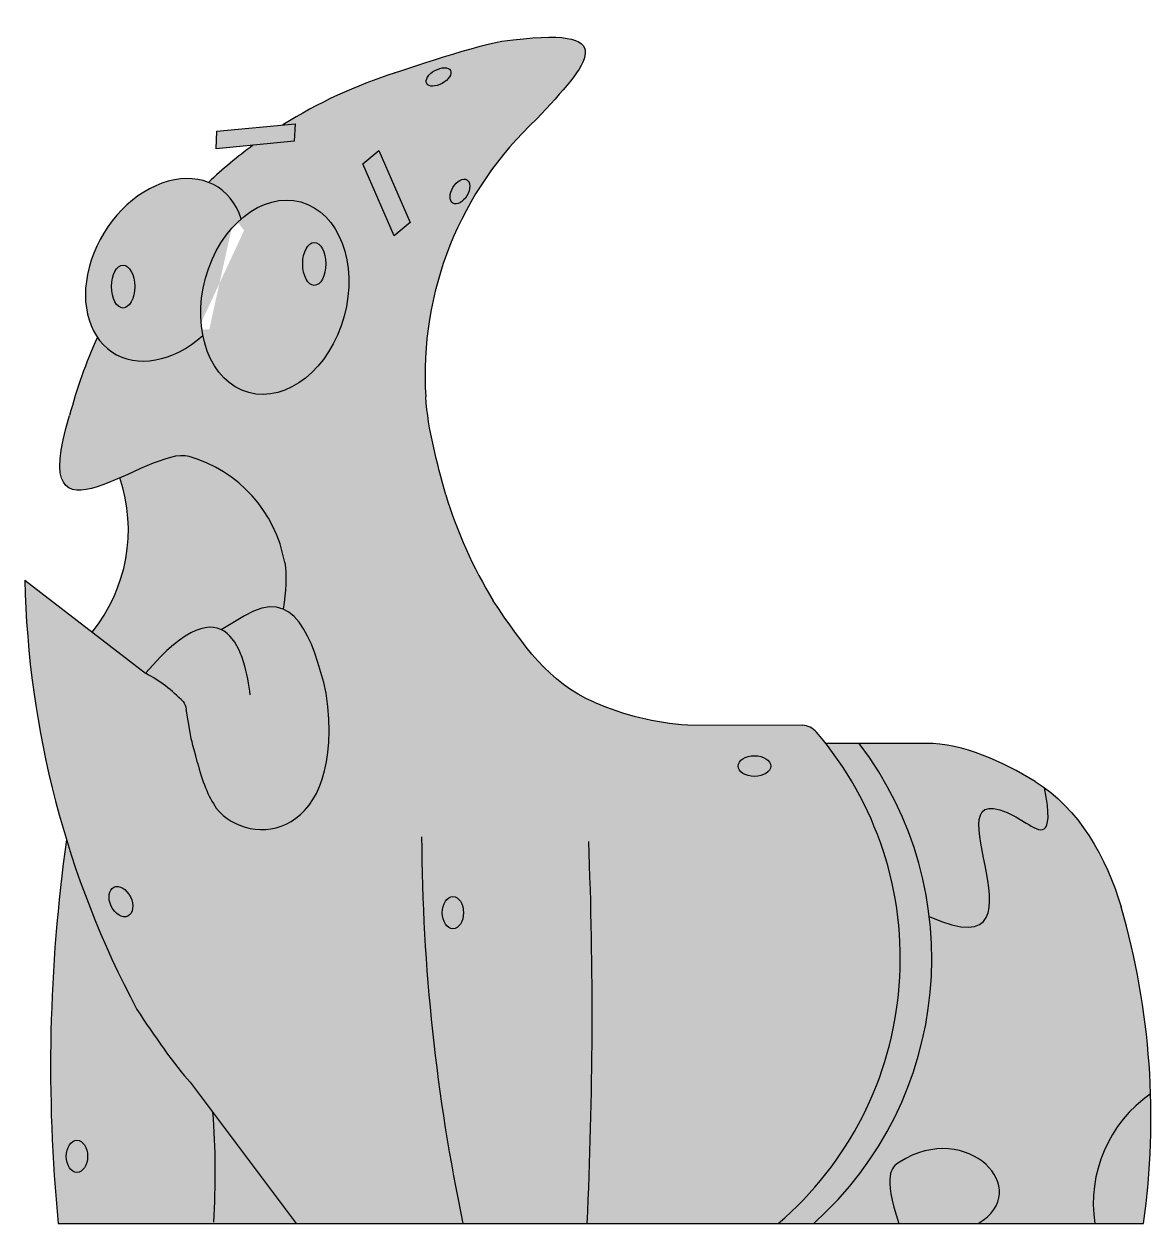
# Model space of a CAD drawing. Header units: millimetres. Extents: x -4203 to 2199, y -1588 to 1577.
# Drawn here: x -4203 to -1268, y -1588 to 1537 of the extents above; entities that cross this region are included whole.
import ezdxf

# ---------------------------------------------------------------- set-up
doc = ezdxf.new("R2010")
doc.units = ezdxf.units.MM
doc.layers.get('0').update_dxf_attribs({"lineweight": 30})

msp = doc.modelspace()

# ---------------------------------------------------------------- hatches: boundary and pattern name
h = msp.add_hatch(color=11)
h.dxf.hatch_style = 1
edge = h.paths.add_edge_path()
edge.add_spline(control_points=[(-2139.174466708067, -306.9158083857401), (-2147.985994636895, -296.6411251701634), (-2162.203560524986, -289.2973914231723), (-2175.739078966426, -289.2540308142544)], knot_values=[0, 0, 0, 0, 40.60676368031275, 40.60676368031275, 40.60676368031275, 40.60676368031275], degree=3, periodic=0)
edge.add_line((-2175.739078966427, -289.2540308142543), (-2474.98367795451, -288.2954101242782))
edge.add_arc((-2423.235412582515, 454.7402358261165), 744.8354543937412, 246.6810842492959, 266.01610308095485, ccw=False)
edge.add_spline(control_points=[(-2718.077558058884, -229.2538894211859), (-2836.540633982771, -178.1892586357966), (-2903.417961848191, -79.98607414751314), (-2980.758471382138, 34.99450978925597)], knot_values=[0, 0, 0, 0, 387.0011264471599, 387.0011264471599, 387.0011264471599, 387.0011264471599], degree=3, periodic=0)
edge.add_arc((-1965.499172964542, 656.6920614064607), 1190.486996447344, 196.8761762613477, 211.4813636929831, ccw=False)
edge.add_spline(control_points=[(-3104.717104156174, 311.0885400678118), (-3126.859901978072, 394.8263628673774), (-3151.175019415305, 479.2480863258947), (-3156.672037752651, 565.6894494108888)], knot_values=[0, 0, 0, 0, 259.8479135250772, 259.8479135250772, 259.8479135250772, 259.8479135250772], degree=3, periodic=0)
edge.add_arc((-2250.158254733396, 623.3368847412896), 908.3449045401492, 132.835682381019, 183.6386795159836, ccw=False)
edge.add_spline(control_points=[(-2867.740248652691, 1289.432183021289), (-2733.474515463981, 1433.757021266983), (-2634.739400146322, 1536.764370909264), (-2958.19560075066, 1491.798342784344)], knot_values=[9.263683984206807, 9.263683984206807, 9.263683984206807, 9.263683984206807, 218.1902248180658, 218.1902248180658, 218.1902248180658, 218.1902248180658], degree=3, periodic=0)
edge.add_spline(control_points=[(-2958.19560075066, 1491.798342784344), (-3038.786226593149, 1477.759710527906), (-3253.912195831386, 1405.200403463791), (-3236.299253711516, 1409.606818234728)], knot_values=[28.6832457793609, 28.6832457793609, 28.6832457793609, 28.6832457793609, 272.7801644985942, 272.7801644985942, 272.7801644985942, 272.7801644985942], degree=3, periodic=0)
edge.add_arc((-2850.949852530332, 194.2904599798726), 1274.946277939797, 107.5926468923383, 122.1326201746493)
edge.add_line((-3529.069279453312, 1273.939502244159), (-3496.871435042763, 1277.022172674286))
edge.add_line((-3496.871435042763, 1277.022172674286), (-3499.095653174884, 1231.357548807284))
edge.add_line((-3499.095653174884, 1231.357548807284), (-3606.763573231255, 1221.049258935484))
edge.add_arc((-2850.949852530332, 194.2904599798715), 1274.946277939798, 126.3573841818677, 133.1466657099305)
edge.add_ellipse((-3835.012080563567, 896.7535115662702), major_axis=(-135.3345668044946, -216.1317921948695), ratio=0.7312086637384768, start_angle=-211.42146097588613, end_angle=-172.04707459209908, ccw=False)
edge.add_ellipse((-3549.97370258896, 825.2807809652965), major_axis=(-67.73269603863329, -248.1927209673298), ratio=0.7281594263499638, start_angle=-55.580257803328095, end_angle=227.3922276604341, ccw=False)
edge.add_ellipse((-3835.012080563567, 896.7535115662702), major_axis=(-135.3345668044946, -216.1317921948695), ratio=0.7312086637384768, start_angle=-17.715937048256706, end_angle=68.5715025496221, ccw=False)
edge.add_arc((-2850.949852530332, 194.2904599798776), 1274.946277939796, 155.5996242001752, 165.3006519251332)
edge.add_spline(control_points=[(-4084.167954799668, 517.8041750952596), (-4157.582438685316, 280.9356198369658), (-4061.967529609377, 307.2352279694676), (-3953.253665148591, 354.9298532249276)], knot_values=[125.8258903919103, 125.8258903919103, 125.8258903919103, 125.8258903919103, 328.9061140293907, 328.9061140293907, 328.9061140293907, 328.9061140293907], degree=3, periodic=0)
edge.add_spline(control_points=[(-3953.253665148591, 354.9298532249276), (-3885.895955231242, 384.4808286088702), (-3813.509710958898, 422.2450985241413), (-3773.183326985483, 410.7163928360897)], knot_values=[0, 0, 0, 0, 125.8258903919102, 125.8258903919102, 125.8258903919102, 125.8258903919102], degree=3, periodic=0)
edge.add_arc((-3869.6354411145, 73.33550250374935), 350.8972434793405, 10.074703095790198, 74.045564910574, ccw=False)
edge.add_spline(control_points=[(-3524.148853846801, 134.7186720172072), (-3518.229703045684, 101.4035593241083), (-3520.200244770238, 58.64861543005305), (-3528.167293547242, 13.36767187554544)], knot_values=[0, 0, 0, 0, 101.5105793483715, 101.5105793483715, 101.5105793483715, 101.5105793483715], degree=3, periodic=0)
edge.add_spline(control_points=[(-3528.167293547242, 13.36767187554554), (-3469.806624918447, -10.77900560135103), (-3440.432537934866, -105.5369508925988), (-3415.691865210494, -205.1823952892155)], knot_values=[0, 0, 0, 0, 263.3855441700679, 263.3855441700679, 263.3855441700679, 263.3855441700679], degree=3, periodic=0)
edge.add_spline(control_points=[(-3415.691865210494, -205.1823952892155), (-3363.40256749485, -589.2426003906712), (-3616.290730340777, -612.4561927528284), (-3702.216925899752, -505.2320138983828)], knot_values=[0, 0, 0, 0, 383.7590947895095, 383.7590947895095, 383.7590947895095, 383.7590947895095], degree=3, periodic=0)
edge.add_ellipse((-3607.019162922486, -252.5370371050158), major_axis=(0, 315.4066407294868), ratio=0.5043587598519856, start_angle=115.1413809541497, end_angle=143.2421686194896, ccw=False)
edge.add_spline(control_points=[(-3751.026554334575, -386.5386033077684), (-3765.331045701155, -332.8934794749029), (-3768.596853778021, -320.6461388689432), (-3770.682205553596, -308.1795536464246)], knot_values=[0, 0, 0, 0, 37.91938755101327, 37.91938755101327, 37.91938755101327, 37.91938755101327], degree=3, periodic=0)
edge.add_line((-3770.682205553597, -308.1795536464227), (-3780.918290980454, -246.9865056371934))
edge.add_spline(control_points=[(-3780.918290980455, -246.9865056371905), (-3782.065399820491, -240.1288951940457), (-3783.80562559424, -232.6256771700466), (-3788.606646268096, -227.5964744330287)], knot_values=[0, 0, 0, 0, 20.85867007091703, 20.85867007091703, 20.85867007091703, 20.85867007091703], degree=3, periodic=0)
edge.add_arc((-4061.778499724227, -488.3741333460315), 377.6610238147492, 43.67027215164719, 62.36837999635843)
edge.add_spline(control_points=[(-3886.624968000379, -153.7861938839714), (-3886.627350024535, -153.7890066914894), (-3886.629732069296, -153.7918195563693), (-3886.632114134661, -153.7946324786117)], knot_values=[382.3979263336934, 382.3979263336934, 382.3979263336934, 382.3979263336934, 382.4021900496822, 382.4021900496822, 382.4021900496822, 382.4021900496822], degree=3, periodic=0)
edge.add_line((-3886.632114134662, -153.7946324786124), (-4200.828616786017, 88.84867023956679))
edge.add_arc((-1715.673730130655, 140.6567581670802), 2485.694850266567, 181.194273601382, 208.0633588208722)
edge.add_spline(control_points=[(-3909.120221998229, -1028.732559363898), (-3866.315508990054, -1094.497754069102), (-3808.893694718054, -1176.477078374603), (-3770.198166905608, -1218.775715572621)], knot_values=[0, 0, 0, 0, 235.4054770240711, 235.4054770240711, 235.4054770240711, 235.4054770240711], degree=3, periodic=0)
edge.add_line((-3770.198166905608, -1218.775715572621), (-3710.912621263346, -1295.797587373545))
edge.add_arc((-5753.253980991392, -1452.47789137435), 2048.342487797777, -3.748253856858014, 4.3869115606871105, ccw=False)
edge.add_line((-3709.293069840887, -1586.383608229096), (-2238.542446487838, -1586.383608229096))
edge.add_arc((-2827.317671178083, -897.0647149747418), 906.5411197548943, 310.5019835101893, 400.6162605552427)
edge = h.paths.add_edge_path(flags=16)
edge.add_ellipse((-3086.120598243418, -777.0398077788304), major_axis=(0, 41.81203388952963), ratio=0.6634663858924893, start_angle=0, end_angle=360)
edge = h.paths.add_edge_path(flags=16)
edge.add_ellipse((-3950.783687795417, -748.2007306366972), major_axis=(-18.16895677851459, 37.65813574195677), ratio=0.6634663858924893, start_angle=0, end_angle=360)
edge = h.paths.add_edge_path(flags=16)
edge.add_ellipse((-2300.72936672817, -395.4038447517851), major_axis=(42.55461152639327, 0), ratio=0.6315785476884824, start_angle=0, end_angle=360)
h.paths.add_polyline_path([(-3239.221387473431, 985.4545419208318), (-3321.005403644179, 1173.084966624227), (-3278.953112746932, 1207.273490977325), (-3197.169096576184, 1019.643066273931)], flags=16)
edge = h.paths.add_edge_path(flags=16)
edge.add_ellipse((-3067.708628926317, 1100.468604572736), major_axis=(18.27521287217472, 30.28638484512819), ratio=0.5993197629736751, start_angle=0, end_angle=360)
edge = h.paths.add_edge_path(flags=16)
edge.add_ellipse((-3123.419114035629, 1398.83270835747), major_axis=(30.76762100579987, 17.10331665639766), ratio=0.5450160071013181, start_angle=0, end_angle=360)
at = {"true_color": 0xfb8884}
h = msp.add_hatch(color=11, dxfattribs=at)
h.dxf.hatch_style = 1
edge = h.paths.add_edge_path()
edge.add_spline(control_points=[(-2139.174466708067, -306.9158083857401), (-2147.985994636895, -296.6411251701634), (-2162.203560524986, -289.2973914231723), (-2175.739078966426, -289.2540308142544)], knot_values=[0, 0, 0, 0, 40.60676368031275, 40.60676368031275, 40.60676368031275, 40.60676368031275], degree=3, periodic=0)
edge.add_line((-2175.739078966426, -289.2540308142544), (-2474.983677954509, -288.2954101242782))
edge.add_arc((-2423.235412582515, 454.7402358261168), 744.8354543937411, 246.6810842492969, 266.01610308095496, ccw=False)
edge.add_spline(control_points=[(-2718.077558058884, -229.2538894211859), (-2836.540633982771, -178.1892586357966), (-2903.417961848191, -79.98607414751314), (-2980.758471382138, 34.99450978925597)], knot_values=[0, 0, 0, 0, 387.0011264471599, 387.0011264471599, 387.0011264471599, 387.0011264471599], degree=3, periodic=0)
edge.add_arc((-1965.499172964542, 656.6920614064618), 1190.486996447344, 196.8761762613481, 211.4813636929828, ccw=False)
edge.add_spline(control_points=[(-3104.717104156174, 311.0885400678118), (-3126.859901978072, 394.8263628673774), (-3151.175019415305, 479.2480863258947), (-3156.672037752651, 565.6894494108888)], knot_values=[0, 0, 0, 0, 259.8479135250772, 259.8479135250772, 259.8479135250772, 259.8479135250772], degree=3, periodic=0)
edge.add_arc((-2250.158254733396, 623.3368847412894), 908.3449045401495, 132.8356823810186, 183.6386795159835, ccw=False)
edge.add_spline(control_points=[(-2867.740248652691, 1289.432183021289), (-2733.474515463981, 1433.757021266983), (-2634.739400146322, 1536.764370909264), (-2958.19560075066, 1491.798342784344)], knot_values=[9.263683984206807, 9.263683984206807, 9.263683984206807, 9.263683984206807, 218.1902248180658, 218.1902248180658, 218.1902248180658, 218.1902248180658], degree=3, periodic=0)
edge.add_spline(control_points=[(-2958.19560075066, 1491.798342784344), (-3038.786226593149, 1477.759710527906), (-3253.912195831386, 1405.200403463791), (-3236.299253711516, 1409.606818234728)], knot_values=[28.6832457793609, 28.6832457793609, 28.6832457793609, 28.6832457793609, 272.7801644985942, 272.7801644985942, 272.7801644985942, 272.7801644985942], degree=3, periodic=0)
edge.add_arc((-2850.949852530334, 194.2904599798717), 1274.946277939797, 107.5926468923381, 122.1326201746492)
edge.add_line((-3529.069279453312, 1273.939502244159), (-3496.871435042763, 1277.022172674287))
edge.add_line((-3496.871435042763, 1277.022172674287), (-3499.095653174884, 1231.357548807284))
edge.add_line((-3499.095653174884, 1231.357548807284), (-3606.763573231256, 1221.049258935484))
edge.add_arc((-2850.949852530331, 194.290459979872), 1274.946277939798, 126.3573841818678, 133.1466657099306)
edge.add_ellipse((-3835.012080563567, 896.7535115662702), major_axis=(-135.3345668044946, -216.1317921948695), ratio=0.7312086637384768, start_angle=-211.42146097588613, end_angle=-172.04707459209908, ccw=False)
edge.add_ellipse((-3549.97370258896, 825.2807809652965), major_axis=(-67.73269603863329, -248.1927209673298), ratio=0.7281594263499638, start_angle=-55.580257803328095, end_angle=227.3922276604341, ccw=False)
edge.add_ellipse((-3835.012080563567, 896.7535115662702), major_axis=(-135.3345668044946, -216.1317921948695), ratio=0.7312086637384768, start_angle=-17.715937048256706, end_angle=68.5715025496221, ccw=False)
edge.add_arc((-2850.949852530333, 194.2904599798758), 1274.946277939796, 155.5996242001751, 165.3006519251337)
edge.add_spline(control_points=[(-4084.167954799668, 517.8041750952596), (-4157.582438685316, 280.9356198369658), (-4061.967529609377, 307.2352279694676), (-3953.253665148591, 354.9298532249276)], knot_values=[125.8258903919103, 125.8258903919103, 125.8258903919103, 125.8258903919103, 328.9061140293907, 328.9061140293907, 328.9061140293907, 328.9061140293907], degree=3, periodic=0)
edge.add_spline(control_points=[(-3953.253665148591, 354.9298532249276), (-3885.895955231242, 384.4808286088702), (-3813.509710958898, 422.2450985241413), (-3773.183326985483, 410.7163928360897)], knot_values=[0, 0, 0, 0, 125.8258903919102, 125.8258903919102, 125.8258903919102, 125.8258903919102], degree=3, periodic=0)
edge.add_arc((-3869.6354411145, 73.33550250374918), 350.8972434793406, 10.07470309579088, 74.045564910574, ccw=False)
edge.add_spline(control_points=[(-3524.148853846801, 134.7186720172072), (-3518.229703045684, 101.4035593241083), (-3520.200244770238, 58.64861543005305), (-3528.167293547242, 13.36767187554544)], knot_values=[0, 0, 0, 0, 101.5105793483715, 101.5105793483715, 101.5105793483715, 101.5105793483715], degree=3, periodic=0)
edge.add_spline(control_points=[(-3528.167293547242, 13.36767187554554), (-3469.806624918447, -10.77900560135103), (-3440.432537934866, -105.5369508925988), (-3415.691865210494, -205.1823952892155)], knot_values=[0, 0, 0, 0, 263.3855441700679, 263.3855441700679, 263.3855441700679, 263.3855441700679], degree=3, periodic=0)
edge.add_spline(control_points=[(-3415.691865210494, -205.1823952892155), (-3363.40256749485, -589.2426003906712), (-3616.290730340777, -612.4561927528284), (-3702.216925899752, -505.2320138983828)], knot_values=[0, 0, 0, 0, 383.7590947895095, 383.7590947895095, 383.7590947895095, 383.7590947895095], degree=3, periodic=0)
edge.add_ellipse((-3607.019162922486, -252.5370371050158), major_axis=(0, 315.4066407294868), ratio=0.5043587598519856, start_angle=115.1413809541497, end_angle=143.2421686194896, ccw=False)
edge.add_spline(control_points=[(-3751.026554334575, -386.5386033077684), (-3765.331045701155, -332.8934794749029), (-3768.596853778021, -320.6461388689432), (-3770.682205553596, -308.1795536464246)], knot_values=[0, 0, 0, 0, 37.91938755101327, 37.91938755101327, 37.91938755101327, 37.91938755101327], degree=3, periodic=0)
edge.add_line((-3770.682205553599, -308.1795536464218), (-3780.918290980453, -246.9865056371879))
edge.add_spline(control_points=[(-3780.918290980455, -246.9865056371905), (-3782.065399820491, -240.1288951940457), (-3783.80562559424, -232.6256771700466), (-3788.606646268096, -227.5964744330287)], knot_values=[0, 0, 0, 0, 20.85867007091703, 20.85867007091703, 20.85867007091703, 20.85867007091703], degree=3, periodic=0)
edge.add_arc((-4061.778499724227, -488.3741333460317), 377.6610238147492, 43.67027215164725, 62.36837999635851)
edge.add_spline(control_points=[(-3886.624968000379, -153.7861938839714), (-3886.627350024535, -153.7890066914894), (-3886.629732069295, -153.7918195563693), (-3886.632114134661, -153.7946324786117)], knot_values=[382.3979263336934, 382.3979263336934, 382.3979263336934, 382.3979263336934, 382.4021900496822, 382.4021900496822, 382.4021900496822, 382.4021900496822], degree=3, periodic=0)
edge.add_line((-3886.632114134662, -153.7946324786126), (-4200.828616786017, 88.8486702395665))
edge.add_arc((-1715.673730130654, 140.6567581670802), 2485.694850266567, 181.194273601382, 208.0633588208722)
edge.add_spline(control_points=[(-3909.120221998229, -1028.732559363898), (-3866.315508990054, -1094.497754069102), (-3808.893694718054, -1176.477078374603), (-3770.198166905608, -1218.775715572621)], knot_values=[0, 0, 0, 0, 235.4054770240711, 235.4054770240711, 235.4054770240711, 235.4054770240711], degree=3, periodic=0)
edge.add_line((-3770.198166905609, -1218.77571557262), (-3710.912621263346, -1295.797587373546))
edge.add_arc((-5753.253980991392, -1452.477891374349), 2048.342487797777, -3.748253856858014, 4.3869115606871105, ccw=False)
edge.add_line((-3709.293069840887, -1586.383608229096), (-2238.542446487838, -1586.383608229096))
edge.add_arc((-2827.317671178083, -897.0647149747418), 906.5411197548942, 310.5019835101893, 400.6162605552431)
edge = h.paths.add_edge_path(flags=16)
edge.add_ellipse((-3086.120598243418, -777.0398077788304), major_axis=(0, 41.81203388952963), ratio=0.6634663858924893, start_angle=0, end_angle=360)
edge = h.paths.add_edge_path(flags=16)
edge.add_ellipse((-2300.72936672817, -395.4038447517851), major_axis=(42.55461152639327, 0), ratio=0.6315785476884824, start_angle=0, end_angle=360)
edge = h.paths.add_edge_path(flags=16)
edge.add_ellipse((-3950.783687795417, -748.2007306366972), major_axis=(-18.16895677851459, 37.65813574195677), ratio=0.6634663858924893, start_angle=0, end_angle=360)
h.paths.add_polyline_path([(-3239.221387473431, 985.4545419208318), (-3321.005403644179, 1173.084966624227), (-3278.953112746932, 1207.273490977325), (-3197.169096576184, 1019.643066273931)], flags=16)
edge = h.paths.add_edge_path(flags=16)
edge.add_ellipse((-3067.708628926317, 1100.468604572736), major_axis=(18.27521287217472, 30.28638484512819), ratio=0.5993197629736751, start_angle=0, end_angle=360)
edge = h.paths.add_edge_path(flags=16)
edge.add_ellipse((-3123.419114035629, 1398.83270835747), major_axis=(30.76762100579987, 17.10331665639766), ratio=0.5450160071013181, start_angle=0, end_angle=360)
edge = h.paths.add_edge_path(flags=0)
edge.add_spline(control_points=[(-3770.198166905608, -1218.775715572621), (-3808.893694718054, -1176.477078374603), (-3866.315508990054, -1094.497754069102), (-3909.120221998229, -1028.732559363898)], knot_values=[0, 0, 0, 0, 235.4054770240711, 235.4054770240711, 235.4054770240711, 235.4054770240711], degree=3, periodic=0)
edge.add_arc((-1715.673730130655, 140.6567581670806), 2485.694850266568, 197.0346276870841, 208.0633588208721, ccw=False)
edge.add_arc((88.58040765763235, -1178.02050635061), 4222.389945998717, 171.9609336545012, 185.5499638449498)
edge.add_line((-4114.015984228606, -1586.383608229096), (-3709.293069840887, -1586.383608229096))
edge.add_arc((-5753.253980991392, -1452.477891374351), 2048.342487797777, 356.251746143142, 364.3869115606871)
edge.add_line((-3710.912621263346, -1295.797587373546), (-3770.198166905608, -1218.77571557262))
edge = h.paths.add_edge_path(flags=17)
edge.add_ellipse((-4065.281542189077, -1411.460247355564), major_axis=(0, 41.81203388952962), ratio=0.6634663858924893, start_angle=0, end_angle=360)
h = msp.add_hatch(color=20)
h.dxf.hatch_style = 1
edge = h.paths.add_edge_path()
edge.add_ellipse((-3067.708628926317, 1100.468604572736), major_axis=(18.27521287217472, 30.28638484512818), ratio=0.5993197629736751, start_angle=0, end_angle=360)
edge = h.paths.add_edge_path()
edge.add_ellipse((-3123.419114035629, 1398.83270835747), major_axis=(30.76762100579986, 17.10331665639766), ratio=0.5450160071013181, start_angle=0, end_angle=360)
edge = h.paths.add_edge_path()
edge.add_ellipse((-2300.72936672817, -395.4038447517851), major_axis=(42.55461152639327, 0), ratio=0.6315785476884824, start_angle=0, end_angle=360)
edge = h.paths.add_edge_path()
edge.add_ellipse((-3086.120598243418, -777.0398077788304), major_axis=(0, 41.81203388952963), ratio=0.6634663858924893, start_angle=0, end_angle=360)
edge = h.paths.add_edge_path()
edge.add_ellipse((-3950.783687795417, -748.2007306366972), major_axis=(-18.16895677851459, 37.65813574195677), ratio=0.6634663858924893, start_angle=0, end_angle=360)
edge = h.paths.add_edge_path()
edge.add_ellipse((-4065.281542189077, -1411.460247355564), major_axis=(0, 41.81203388952962), ratio=0.6634663858924893, start_angle=0, end_angle=360)
at = {"true_color": 0xff6464}
h = msp.add_hatch(color=11, dxfattribs=at)
h.dxf.hatch_style = 1
edge = h.paths.add_edge_path()
edge.add_ellipse((-2300.72936672817, -395.4038447517851), major_axis=(42.55461152639327, 0), ratio=0.6315785476884824, start_angle=0, end_angle=360)
edge = h.paths.add_edge_path()
edge.add_ellipse((-3086.120598243418, -777.0398077788304), major_axis=(0, 41.81203388952963), ratio=0.6634663858924893, start_angle=0, end_angle=360)
edge = h.paths.add_edge_path()
edge.add_ellipse((-3950.783687795417, -748.2007306366972), major_axis=(-18.16895677851459, 37.65813574195677), ratio=0.6634663858924893, start_angle=0, end_angle=360)
edge = h.paths.add_edge_path()
edge.add_ellipse((-3067.708628926317, 1100.468604572736), major_axis=(18.27521287217472, 30.28638484512818), ratio=0.5993197629736751, start_angle=0, end_angle=360)
edge = h.paths.add_edge_path()
edge.add_ellipse((-3123.419114035629, 1398.83270835747), major_axis=(30.76762100579986, 17.10331665639766), ratio=0.5450160071013181, start_angle=0, end_angle=360)
edge = h.paths.add_edge_path()
edge.add_ellipse((-4065.281542189077, -1411.460247355564), major_axis=(0, 41.81203388952962), ratio=0.6634663858924893, start_angle=0, end_angle=360)
h = msp.add_hatch(color=256)
h.dxf.hatch_style = 1
edge = h.paths.add_edge_path()
edge.add_ellipse((-3944.887070895304, 853.0369966896069), major_axis=(0, -55.75321650081106), ratio=0.5408791731001391, start_angle=0, end_angle=360)
edge = h.paths.add_edge_path()
edge.add_ellipse((-3447.051914366086, 911.9716860599933), major_axis=(0, -55.75321650081106), ratio=0.5408791731001391, start_angle=0, end_angle=360)
h.paths.add_polyline_path([(-3278.953112746932, 1207.273490977325), (-3321.005403644179, 1173.084966624226), (-3239.221387473431, 985.4545419208318), (-3197.169096576184, 1019.643066273931)])
h.paths.add_polyline_path([(-3496.871435042763, 1277.022172674286), (-3700.619496974089, 1257.515024378805), (-3702.84371510621, 1211.850400511803), (-3499.095653174884, 1231.357548807284)])
at = {"true_color": 0xffffff}
h = msp.add_hatch(color=7, dxfattribs=at)
h.dxf.hatch_style = 1
edge = h.paths.add_edge_path()
edge.add_ellipse((-3835.012080563567, 896.7535115662702), major_axis=(-135.3345668044946, -216.1317921948695), ratio=0.7312086637384768, start_angle=-211.4214609758862, end_angle=-172.047074592099)
edge.add_ellipse((-3835.012080563567, 896.7535115662702), major_axis=(-135.3345668044946, -216.1317921948695), ratio=0.7312086637384768, start_angle=-172.047074592099, end_angle=-17.71593704825676)
edge.add_ellipse((-3835.012080563567, 896.7535115662702), major_axis=(-135.3345668044946, -216.1317921948695), ratio=0.7312086637384768, start_angle=-17.71593704825676, end_angle=68.57150254962208)
edge.add_ellipse((-3549.97370258896, 825.2807809652965), major_axis=(-67.73269603863329, -248.1927209673298), ratio=0.7281594263499638, start_angle=-132.60777233956588, end_angle=-55.580257803328095, ccw=False)
edge = h.paths.add_edge_path(flags=16)
edge.add_ellipse((-3944.887070895304, 853.0369966896069), major_axis=(0, -55.75321650081106), ratio=0.5408791731001391, start_angle=0, end_angle=360)
edge = h.paths.add_edge_path()
edge.add_ellipse((-3549.97370258896, 825.2807809652965), major_axis=(-67.73269603863329, -248.1927209673298), ratio=0.7281594263499638, start_angle=-55.58025780332812, end_angle=227.3922276604341)
edge.add_ellipse((-3549.97370258896, 825.2807809652965), major_axis=(-67.73269603863329, -248.1927209673298), ratio=0.7281594263499638, start_angle=-132.6077723395659, end_angle=-55.58025780332812)
edge = h.paths.add_edge_path(flags=16)
edge.add_ellipse((-3447.051914366086, 911.9716860599933), major_axis=(0, -55.75321650081106), ratio=0.5408791731001391, start_angle=0, end_angle=360)
at = {"true_color": 0x991b1e}
h = msp.add_hatch(color=244, dxfattribs=at)
h.dxf.hatch_style = 1
edge = h.paths.add_edge_path()
edge.add_spline(control_points=[(-3773.183326985483, 410.7163928360897), (-3813.509710958898, 422.2450985241413), (-3885.895955231242, 384.4808286088702), (-3953.253665148591, 354.9298532249276)], knot_values=[0, 0, 0, 0, 125.8258903919102, 125.8258903919102, 125.8258903919102, 125.8258903919102], degree=3, periodic=0)
edge.add_arc((-4355.42602669292, 220.157488468416), 424.1535084048758, -38.95203420842728, 18.526565161708618, ccw=False)
edge.add_line((-4025.573494045491, -46.49491710528639), (-3886.63214536627, -153.7946083595003))
edge.add_spline(control_points=[(-3886.624968000379, -153.7861938839714), (-3792.044692230168, -42.10130182262505), (-3729.948984993386, -20.85041909251438), (-3689.147581652395, -40.43671647790583)], knot_values=[213.1034911682488, 213.1034911682488, 213.1034911682488, 213.1034911682488, 382.3979263336934, 382.3979263336934, 382.3979263336934, 382.3979263336934], degree=3, periodic=0)
edge.add_line((-3689.147581652395, -40.43671647790592), (-3628.672101886364, -4.045368931778455))
edge.add_spline(control_points=[(-3628.672101886361, -4.045368931780104), (-3587.566219843866, 20.69025028753947), (-3554.839527672729, 24.4032862738807), (-3528.167293547242, 13.36767187554554)], knot_values=[263.3855441700679, 263.3855441700679, 263.3855441700679, 263.3855441700679, 383.7590947895095, 383.7590947895095, 383.7590947895095, 383.7590947895095], degree=3, periodic=0)
edge.add_spline(control_points=[(-3528.167293547242, 13.36767187554544), (-3520.200244770238, 58.64861543005305), (-3518.229703045684, 101.4035593241083), (-3524.148853846801, 134.7186720172072)], knot_values=[0, 0, 0, 0, 101.5105793483715, 101.5105793483715, 101.5105793483715, 101.5105793483715], degree=3, periodic=0)
edge.add_arc((-3869.6354411145, 73.33550250374924), 350.8972434793406, 10.07470309579074, 74.04556491057426)
at = {"true_color": 0xed1f24}
h = msp.add_hatch(color=240, dxfattribs=at)
h.dxf.hatch_style = 1
edge = h.paths.add_edge_path()
edge.add_spline(control_points=[(-3702.216925899752, -505.2320138983828), (-3616.290730340777, -612.4561927528284), (-3363.40256749485, -589.2426003906712), (-3415.691865210494, -205.1823952892155)], knot_values=[0, 0, 0, 0, 383.7590947895095, 383.7590947895095, 383.7590947895095, 383.7590947895095], degree=3, periodic=0)
edge.add_spline(control_points=[(-3415.691865210494, -205.1823952892155), (-3440.432537934866, -105.5369508925988), (-3469.806624918447, -10.77900560135103), (-3528.167293547242, 13.36767187554554)], knot_values=[0, 0, 0, 0, 263.3855441700679, 263.3855441700679, 263.3855441700679, 263.3855441700679], degree=3, periodic=0)
edge.add_spline(control_points=[(-3528.167293547242, 13.36767187554554), (-3554.839527672729, 24.4032862738807), (-3587.566219843866, 20.69025028753947), (-3628.672101886361, -4.045368931780104)], knot_values=[263.3855441700679, 263.3855441700679, 263.3855441700679, 263.3855441700679, 383.7590947895095, 383.7590947895095, 383.7590947895095, 383.7590947895095], degree=3, periodic=0)
edge.add_line((-3628.67210188636, -4.045368931780388), (-3689.147581652395, -40.43671647790592))
edge.add_spline(control_points=[(-3689.147581652395, -40.43671647790583), (-3729.948984993386, -20.85041909251438), (-3792.044692230168, -42.10130182262505), (-3886.624968000379, -153.7861938839714)], knot_values=[213.1034911682487, 213.1034911682487, 213.1034911682487, 213.1034911682487, 382.3979263336934, 382.3979263336934, 382.3979263336934, 382.3979263336934], degree=3, periodic=0)
edge.add_arc((-4061.778499724227, -488.3741333460317), 377.6610238147492, 43.67027215164728, 62.3683799963585, ccw=False)
edge.add_spline(control_points=[(-3788.606646268096, -227.5964744330287), (-3783.80562559424, -232.6256771700466), (-3782.065399820491, -240.1288951940457), (-3780.918290980455, -246.9865056371905)], knot_values=[0, 0, 0, 0, 20.85867007091703, 20.85867007091703, 20.85867007091703, 20.85867007091703], degree=3, periodic=0)
edge.add_line((-3780.918290980455, -246.9865056371916), (-3770.682205553596, -308.1795536464231))
edge.add_spline(control_points=[(-3770.682205553596, -308.1795536464246), (-3768.596853778021, -320.6461388689432), (-3765.331045701155, -332.8934794749029), (-3751.026554334575, -386.5386033077684)], knot_values=[0, 0, 0, 0, 37.91938755101327, 37.91938755101327, 37.91938755101327, 37.91938755101327], degree=3, periodic=0)
edge.add_ellipse((-3607.019162922486, -252.5370371050158), major_axis=(0, 315.4066407294868), ratio=0.5043587598519856, start_angle=115.1413809541497, end_angle=143.2421686194896)
h = msp.add_hatch(color=80)
h.dxf.hatch_style = 1
edge = h.paths.add_edge_path()
edge.add_spline(control_points=[(-1345.969328868365, -761.8799726390877), (-1379.993767956924, -644.6181481011524), (-1445.9046789266, -523.0982599355955), (-1545.154104988755, -451.7298139360739)], knot_values=[29.06274154356197, 29.06274154356197, 29.06274154356197, 29.06274154356197, 395.3576794601394, 395.3576794601394, 395.3576794601394, 395.3576794601394], degree=3, periodic=0)
edge.add_spline(control_points=[(-1545.15410498874, -451.7298139360848), (-1517.415016334425, -594.00864072786), (-1948.141978365908, -287.6164183504098), (-1484.299362434902, -948.2749468630918), (-1845.420321671548, -787.0324156811455)], knot_values=[24.9834051880714, 24.9834051880714, 24.9834051880714, 24.9834051880714, 67.40146080205568, 461.7130101596425, 461.7130101596425, 461.7130101596425, 461.7130101596425], degree=3, periodic=0)
edge.add_arc((-2765.40474529448, -897.0647149747418), 926.5411197548947, -48.07071477414257, 6.820312134175481, ccw=False)
edge.add_line((-2146.278013518791, -1586.383608229096), (-1924.763807168718, -1586.383608229096))
edge.add_spline(control_points=[(-1924.763807168718, -1586.383608229096), (-1966.441943260564, -1458.673505285005), (-1767.944119081016, -1291.073657507379), (-1569.205969009424, -1500.660936555845), (-1718.244334737268, -1586.383608229058)], knot_values=[100.2657495235146, 100.2657495235146, 100.2657495235146, 100.2657495235146, 139.6195255469493, 458.6487305690929, 458.6487305690929, 458.6487305690929, 458.6487305690929], degree=3, periodic=0)
edge.add_line((-1718.244334737332, -1586.383608229096), (-1414.111357371657, -1586.383608229096))
edge.add_arc((-1073.074101340353, -1533.195255347366), 345.1599786818171, 124.5648534498471, 188.8644685697084, ccw=False)
edge.add_arc((-3238.254570375553, -1310.941393024984), 1970.332935973537, 1.802629815678651, 16.18050128256756)
h.paths.add_polyline_path([(-1845.420321671548, -787.0324156811456, 0.1334910018042209), (-2027.723376919746, -336.435920361555), (-2114.918796630248, -336.4359203615549, -0.4025008868844587), (-2238.542446487838, -1586.383608229096), (-2146.278013518791, -1586.383608229096, 0.2441945462481176)])
at = {"true_color": 0x9898cc}
h = msp.add_hatch(color=253, dxfattribs=at)
h.dxf.hatch_style = 1
edge = h.paths.add_edge_path()
edge.add_spline(control_points=[(-1845.420321671548, -787.0324156811455), (-1484.299362434902, -948.2749468630918), (-1948.141978365908, -287.6164183504098), (-1517.415016334425, -594.00864072786), (-1545.15410498874, -451.7298139360848)], knot_values=[24.9834051880714, 24.9834051880714, 24.9834051880714, 24.9834051880714, 419.2949545456582, 461.7130101596425, 461.7130101596425, 461.7130101596425, 461.7130101596425], degree=3, periodic=0)
edge.add_spline(control_points=[(-1545.154104988755, -451.7298139360739), (-1553.028798628797, -446.0672658477841), (-1561.113365755688, -440.7204324219105), (-1569.408531634109, -435.7164900486621)], knot_values=[0, 0, 0, 0, 29.06274154356199, 29.06274154356199, 29.06274154356199, 29.06274154356199], degree=3, periodic=0)
edge.add_spline(control_points=[(-1569.408531634109, -435.7164900486621), (-1655.779617396851, -383.6143449913895), (-1754.397239117114, -336.435920361555), (-1855.266451344651, -336.435920361555)], knot_values=[0, 0, 0, 0, 302.6076366826106, 302.6076366826106, 302.6076366826106, 302.6076366826106], degree=3, periodic=0)
edge.add_line((-1855.26645134465, -336.435920361555), (-2027.723376919746, -336.435920361555))
edge.add_arc((-2765.40474529448, -897.0647149747418), 926.5411197548948, 6.820312134175481, 37.23438864851249, ccw=False)
edge = h.paths.add_edge_path()
edge.add_spline(control_points=[(-1718.244334737268, -1586.383608229058), (-1569.205969009424, -1500.660936555845), (-1767.944119081016, -1291.073657507379), (-1966.441943260564, -1458.673505285005), (-1924.763807168718, -1586.383608229096)], knot_values=[100.2657495235146, 100.2657495235146, 100.2657495235146, 100.2657495235146, 419.2949545456582, 458.6487305690929, 458.6487305690929, 458.6487305690929, 458.6487305690929], degree=3, periodic=0)
edge.add_line((-1924.763807168718, -1586.383608229096), (-1718.244334737332, -1586.383608229096))
h.paths.add_polyline_path([(-1268.896717509388, -1248.961348361682, 0.2881607261766307), (-1414.111357371657, -1586.383608229096), (-1287.269315519548, -1586.383608229096, 0.04295538055772873)])
at = {"true_color": 0xff6e6e}
h = msp.add_hatch(color=11, dxfattribs=at)
h.dxf.hatch_style = 1
edge = h.paths.add_edge_path()
edge.add_ellipse((-2300.72936672817, -395.4038447517851), major_axis=(42.55461152639327, 0), ratio=0.6315785476884824, start_angle=0, end_angle=360)
edge = h.paths.add_edge_path()
edge.add_ellipse((-3086.120598243418, -777.0398077788304), major_axis=(0, 41.81203388952963), ratio=0.6634663858924893, start_angle=0, end_angle=360)
edge = h.paths.add_edge_path()
edge.add_ellipse((-3950.783687795417, -748.2007306366972), major_axis=(-18.16895677851459, 37.65813574195677), ratio=0.6634663858924893, start_angle=0, end_angle=360)
at = {"true_color": 0xff878c}
h = msp.add_hatch(color=11, dxfattribs=at)
h.dxf.hatch_style = 1
edge = h.paths.add_edge_path()
edge.add_ellipse((-2300.72936672817, -395.4038447517851), major_axis=(42.55461152639327, 0), ratio=0.6315785476884824, start_angle=0, end_angle=360)
h = msp.add_hatch(color=11)
h.dxf.hatch_style = 1
edge = h.paths.add_edge_path()
edge.add_line((-3710.912621263345, -1295.797587373547), (-3770.198166905608, -1218.775715572621))
edge.add_spline(control_points=[(-3770.198166905608, -1218.775715572621), (-3808.893694718054, -1176.477078374603), (-3866.315508990054, -1094.497754069102), (-3909.120221998229, -1028.732559363898)], knot_values=[0, 0, 0, 0, 235.4054770240711, 235.4054770240711, 235.4054770240711, 235.4054770240711], degree=3, periodic=0)
edge.add_arc((-1715.673730130658, 140.6567581670843), 2485.694850266567, 197.0346276870843, 208.0633588208723, ccw=False)
edge.add_arc((88.58040765763144, -1178.020506350613), 4222.389945998717, 171.9609336545012, 185.5499638449497)
edge.add_line((-4114.015984228607, -1586.383608229096), (-3709.293069840887, -1586.383608229096))
edge.add_arc((-5753.253980991392, -1452.477891374343), 2048.342487797777, 356.2517461431418, 364.3869115606869)
edge = h.paths.add_edge_path(flags=16)
edge.add_ellipse((-4065.281542189077, -1411.460247355564), major_axis=(0, 41.81203388952962), ratio=0.6634663858924893, start_angle=0, end_angle=360)

# ---------------------------------------------------------------- linework, layer by layer
for p, q in [((-4200.828616786017, 88.84867023956691), (-3886.632114134662, -153.7946324786124)), ((-3628.672101886361, -4.045368931780104), (-3689.147581652394, -40.43671647790549)), ((-3770.682205553596, -308.1795536464246), (-3780.918290980455, -246.9865056371905)), ((-2474.983677954512, -288.2954101242781), (-2175.739078966426, -289.2540308142544)), ((-1856.100230301112, -336.435920361555), (-2114.918796630248, -336.435920361555)), ((-3770.198166905608, -1218.775715572621), (-3494.063866298743, -1586.383608229096)), ((-4114.015984228606, -1586.383608229096), (-1287.269315519548, -1586.383608229097))]:
    msp.add_line(p, q)
for points in [[(-3700.619496974089, 1257.515024378805), (-3496.871435042763, 1277.022172674286), (-3499.095653174884, 1231.357548807284), (-3702.84371510621, 1211.850400511803)], [(-3278.953112746932, 1207.273490977325), (-3197.169096576184, 1019.643066273931), (-3239.221387473431, 985.4545419208318), (-3321.005403644179, 1173.084966624226)]]:
    msp.add_lwpolyline(points, close=True)
for centre, radius, start, end in [((-2850.949852530333, 194.2904599798731), 1274.946277939796, 107.5926468923382, 122.1326201746492), ((-2250.158254733396, 623.3368847412894), 908.3449045401494, 132.8356823810186, 183.6386795159834), ((-2850.949852530333, 194.2904599798731), 1274.946277939796, 126.3573841818677, 133.1466657099305), ((-2850.949852530333, 194.2904599798731), 1274.946277939796, 155.599624200175, 165.3006519251334), ((-3869.6354411145, 73.33550250374901), 350.8972434793408, 10.07470309579065, 74.04556491057407), ((-4355.42602669292, 220.157488468416), 424.1535084048758, 321.0479657915726, 18.52656516170874), ((-1965.499172964541, 656.6920614064613), 1190.486996447344, 196.8761762613478, 211.4813636929829), ((-1715.673730130655, 140.6567581670777), 2485.694850266566, 181.1942736013819, 208.0633588208721), ((-4061.778499724227, -488.3741333460314), 377.6610238147491, 43.67027215164719, 62.36960371364489), ((-2423.235412582515, 454.740235826117), 744.8354543937415, 246.6810842492964, 266.0161030809548), ((-2827.317671178083, -897.064714974742), 906.5411197548942, 310.5019835101894, 40.61626055524301), ((-2765.40474529448, -897.064714974742), 926.5411197548945, 311.9292852258574, 37.23438864851247), ((88.58040765763144, -1178.020506350611), 4222.389945998716, 171.9609336545012, 185.5499638449498), ((1826.336009139043, -553.9563147460772), 4993.992757605655, 180.2930195793504, 191.9310151821169), ((-14259.22505343625, -1041.240195501298), 11535.74626883641, 357.2913712501431, 2.234249091420693), ((-3238.254570375552, -1310.941393024987), 1970.332935973536, 351.9640300667598, 16.18050128256789), ((-1073.074101340353, -1533.195255347367), 345.1599786818172, 124.564853449847, 188.8644685697082), ((-5753.253980991385, -1452.47789137435), 2048.34248779777, 356.3540873949956, 4.38691156068713)]:
    msp.add_arc(centre, radius, start, end)
for centre, major_axis, ratio, start_param, end_param in [((-3123.419114035629, 1398.83270835747), (30.76762100579985, 17.10331665639765), 0.545016007101318, -1.570796326794897, 4.71238898038469), ((-3835.012080563567, 896.7535115662702), (-135.3345668044946, -216.1317921948695), 0.7312086637384768, -3.690000603405918, 1.196798492530592), ((-3067.708628926317, 1100.468604572736), (18.27521287217472, 30.28638484512818), 0.5993197629736751, -1.570796326794897, 4.71238898038469), ((-3549.97370258896, 825.2807809652965), (-67.73269603863329, -248.1927209673299), 0.7281594263499638, -4.71238898038469, 1.570796326794897), ((-3607.019162922486, -252.5370371050158), (0, 315.4066407294867), 0.5043587598519856, 2.009596202943002, 2.500047470106994), ((-3950.783687795417, -748.2007306366972), (-18.16895677851459, 37.65813574195677), 0.6634663858924893, -1.570796326794897, 4.71238898038469), ((-3086.120598243418, -777.0398077788304), (0, 41.81203388952962), 0.6634663858924893, -1.570796326794897, 4.71238898038469), ((-4065.281542189077, -1411.460247355564), (0, 41.81203388952962), 0.6634663858924893, -1.570796326794897, 4.71238898038469)]:
    msp.add_ellipse(centre, major_axis=major_axis, ratio=ratio, start_param=start_param, end_param=end_param)
for centre, major_axis, ratio in [((-3447.051914366086, 911.9716860599933), (0, -55.75321650081106), 0.5408791731001391), ((-3944.887070895304, 853.0369966896069), (0, -55.75321650081106), 0.5408791731001391), ((-2300.72936672817, -395.4038447517851), (42.55461152639327, 0), 0.6315785476884824)]:
    msp.add_ellipse(centre, major_axis=major_axis, ratio=ratio)
for points in [[(-2958.19560075066, 1491.798342784344), (-2634.739400146322, 1536.764370909264), (-2733.474515463981, 1433.757021266983), (-2867.740248652691, 1289.432183021289)], [(-3236.299253711516, 1409.606818234728), (-3253.912195831386, 1405.200403463791), (-3038.786226593149, 1477.759710527906), (-2958.19560075066, 1491.798342784344)], [(-3104.717104156174, 311.0885400678118), (-3126.859901978072, 394.8263628673774), (-3151.175019415305, 479.2480863258947), (-3156.672037752651, 565.6894494108888)], [(-3773.183326985483, 410.7163928360897), (-3878.595609022517, 440.8521763050964), (-4203.069107141346, 134.174914449799), (-4084.167954799668, 517.8041750952596)], [(-3524.148853846801, 134.7186720172072), (-3518.229703045684, 101.4035593241083), (-3520.200244770238, 58.64861543005305), (-3528.167293547242, 13.36767187554544)], [(-3613.972120361272, -209.5989477469993), (-3625.092359036963, -110.6430331603638), (-3672.990535973273, 98.48943821830107), (-3886.632114134661, -153.7946324786117)], [(-3415.691865210494, -205.1823952892155), (-3451.739622497651, -59.99657781377891), (-3497.623744485791, 74.81347332896257), (-3628.672101886361, -4.045368931780104)], [(-2718.077558058884, -229.2538894211859), (-2836.540633982771, -178.1892586357966), (-2903.417961848191, -79.98607414751314), (-2980.758471382138, 34.99450978925597)], [(-3702.216925899752, -505.2320138983828), (-3616.290730340777, -612.4561927528284), (-3363.40256749485, -589.2426003906712), (-3415.691865210494, -205.1823952892155)], [(-3788.606646268096, -227.5964744330287), (-3783.80562559424, -232.6256771700466), (-3782.065399820491, -240.1288951940457), (-3780.918290980455, -246.9865056371905)], [(-3751.026554334575, -386.5386033077684), (-3765.331045701155, -332.8934794749029), (-3768.596853778021, -320.6461388689432), (-3770.682205553596, -308.1795536464246)], [(-2139.174466708067, -306.9158083857401), (-2147.985994636895, -296.6411251701634), (-2162.203560524986, -289.2973914231723), (-2175.739078966426, -289.2540308142544)], [(-1569.408531634109, -435.7164900486621), (-1655.779617396851, -383.6143449913895), (-1754.397239117114, -336.435920361555), (-1855.266451344651, -336.435920361555)], [(-1569.408531634109, -435.7164900486621), (-1456.564479137755, -503.788080675253), (-1382.693350662106, -635.3143064514251), (-1345.969328868365, -761.8799726390877)], [(-3909.120221998229, -1028.732559363898), (-3866.315508990054, -1094.497754069102), (-3808.893694718054, -1176.477078374603), (-3770.198166905608, -1218.775715572621)]]:
    msp.add_open_spline(points, degree=3)
for points, knots in [([(-1845.420321671548, -787.0324156811455), (-1484.299362434902, -948.2749468630918), (-1948.141978365908, -287.6164183504098), (-1517.415016334425, -594.00864072786), (-1545.15410498874, -451.7298139360848)], [24.9834051880714, 24.9834051880714, 24.9834051880714, 24.9834051880714, 419.2949545456582, 461.7130101596425, 461.7130101596425, 461.7130101596425, 461.7130101596425]), ([(-1718.244334737268, -1586.383608229058), (-1569.205969009424, -1500.660936555845), (-1767.944119081016, -1291.073657507379), (-1966.441943260564, -1458.673505285005), (-1924.763807168718, -1586.383608229096)], [100.2657495235146, 100.2657495235146, 100.2657495235146, 100.2657495235146, 419.2949545456582, 458.6487305690929, 458.6487305690929, 458.6487305690929, 458.6487305690929])]:
    msp.add_open_spline(points, degree=3, knots=knots)

doc.saveas('drawing.dxf')
